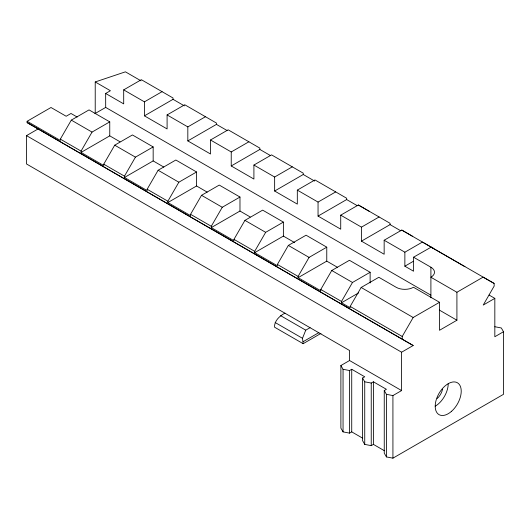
<?xml version="1.0" encoding="UTF-8"?>
<svg xmlns="http://www.w3.org/2000/svg" width="530" height="530" viewBox="0 0 530 530"><rect width="100%" height="100%" fill="white"/><g stroke="black" fill="none" stroke-linecap="round" stroke-linejoin="round"><path stroke-width="0.79" d="M413.181 345.52L38.094 128.942L26.507 135.64L26.5 163.962L349.561 350.509L349.561 360.526L401.594 390.57L401.601 352.212L413.181 345.52L27.123 122.609L27.123 121.277L50.993 107.497L66.17 116.255L70.993 113.473L77.155 117.037M95.221 113.711L95.228 81.958L125.431 71.835L141.059 80.865M120.025 141.788L109.756 135.859L109.756 121.86L89.033 109.895L71.305 120.124L60.334 139.132L60.334 140.457L27.123 121.277M163.797 167.069L153.163 160.915L153.163 146.923L132.434 134.958L114.712 145.187L103.741 164.187L103.741 165.519L81.063 152.421L81.063 151.096L92.034 132.096L109.756 121.86M250.206 216.982L239.977 211.039L239.977 197.041L219.248 185.076L201.526 195.305L190.555 214.312L190.555 215.637L167.877 202.546L167.877 201.215L178.848 182.214L196.57 171.985L196.57 185.977L207.197 192.132M283.384 222.103L265.662 232.332L254.691 251.339L254.691 252.664L283.384 236.095L283.384 222.103L262.655 210.138L244.933 220.367L233.962 239.368L233.962 240.7L211.285 227.602L211.285 226.277L222.256 207.276L239.977 197.041M370.132 282.954L370.139 272.268L349.436 260.29L331.753 270.499L320.776 289.486L320.776 290.778L298.092 277.68L298.092 276.408L309.07 257.401L326.772 247.179L306.062 235.201L288.34 245.43L277.382 264.45L277.369 265.755L254.691 252.664M337.391 267.272L326.765 261.131L326.772 247.179M400.7 230.762L390.073 224.627L390.067 223.302L358.366 204.997L340.724 215.167L340.724 229.179L318.046 216.088L318.046 202.082L297.317 190.118L297.317 204.116L274.639 191.025L274.639 177.027L253.91 165.055L253.91 179.06L231.232 165.963L231.232 151.964L210.503 139.999L210.503 153.998L187.825 140.907L187.825 126.909L167.096 114.937L167.096 128.936L144.418 115.845L144.418 101.846L123.695 89.875L123.695 103.88L105.655 93.466L110.399 90.723L95.228 81.958M412.738 236.4L401.773 230.06L384.157 240.242L384.157 254.241L361.46 241.143L361.46 227.145L340.724 215.167M494.821 326.725L501.32 327.971L503.5 331.734L494.828 336.742L494.834 298.37L483.227 305.068L494.192 286.021L494.106 283.411L431.135 247.159L413.552 257.209L413.546 271.208L404.86 266.199L404.874 252.201L422.417 242.064L433.388 248.398L401.773 230.06M430.903 297.794L430.903 267.226L413.552 257.209M370.139 272.268L352.483 282.47L341.499 301.444L341.499 302.776L350.171 307.778L350.158 306.433L361.155 287.472L378.831 277.289L396.135 287.273A12.263 7.082 0 0 0 413.479 287.273L439.536 302.292L439.509 330.289L456.92 320.226L456.913 292.269L430.903 277.243A12.269 7.082 -0.1 0 0 430.91 267.226M503.5 331.734L503.5 394.32L392.929 458.165L386.423 456.913L384.257 453.157L384.25 390.564L386.416 389.311L373.411 381.805L371.238 383.058L364.733 381.799L362.566 378.049L364.739 376.797L351.728 369.284L349.561 370.536L343.049 369.284L340.889 365.528L349.561 360.526M284.941 313.151C279.78 315.781 274.182 320.908 274.533 327.169L303.153 343.692L320.981 333.39M303.153 343.692L302.498 338.306L305.75 330.17L310.083 327.666M196.57 171.985L175.841 160.014L158.119 170.249L147.148 189.25L147.148 190.575L124.47 177.484L124.47 176.159L135.441 157.152L153.163 146.923M402.217 339.127L402.217 336.47L413.175 317.503L439.536 302.292M123.695 89.875L141.338 79.692L173.038 97.997L173.038 99.322L184.374 105.868M95.049 113.552L105.689 107.418L430.903 295.177M144.418 101.846L162.067 91.663M81.063 152.421L109.756 135.859M144.418 115.845L173.038 99.322M167.096 114.937L184.745 104.754L216.445 123.059L216.445 124.384L227.072 130.519M187.825 126.909L205.474 116.719M124.47 177.484L153.163 160.915M187.825 140.907L216.445 124.384M210.503 139.999L228.152 129.817L259.846 148.115L259.846 149.447L270.479 155.582M231.232 151.964L248.881 141.782M167.877 202.546L196.57 185.977M231.232 165.963L259.846 149.447M253.91 165.055L271.559 154.879L303.253 173.177L303.253 174.502L314.595 181.048M274.639 177.027L292.282 166.844M211.285 227.602L239.977 211.039M274.639 191.025L303.253 174.502M297.317 190.118L314.966 179.935L346.66 198.24L346.66 199.565L357.293 205.7M318.046 202.082L335.689 191.906M318.046 216.088L346.66 199.565M361.46 227.145L379.096 216.969M298.092 277.68L326.765 261.131M361.46 241.143L390.073 224.627M341.499 302.776L358.677 292.851M404.86 266.199L413.433 261.257M303.153 341.691L318.841 332.628M456.913 292.269L483.102 277.137L494.106 283.411M384.25 390.564L386.423 394.32L392.922 395.572L401.594 390.57M340.889 365.528L340.889 428.121L343.056 431.877L349.561 433.129L351.728 431.877L362.686 438.197M362.566 378.049L362.566 440.635L364.739 444.392L371.238 445.644L373.411 444.392L384.369 450.719M431.135 247.159L464.929 266.669M489.097 295.058L494.834 298.37M384.157 240.242L404.874 252.201M439.337 310.07L456.92 320.226M283.384 236.095L294.72 242.647M71.305 120.124L92.034 132.096M114.712 145.187L135.441 157.152M158.119 170.249L178.848 182.214M201.526 195.305L222.256 207.276M244.933 220.367L265.662 232.332M288.34 245.43L309.07 257.401M331.753 270.499L352.483 282.47M361.155 287.472L413.175 317.503M60.334 139.132L81.063 151.096M103.741 164.187L124.47 176.159M147.148 189.25L167.877 201.215M190.555 214.312L211.285 226.277M233.962 239.368L254.691 251.339M277.382 264.45L298.092 276.408M320.776 289.486L341.499 301.444M350.158 306.433L402.217 336.47M26.507 135.64L401.601 352.212M280.608 315.655L305.75 330.17M275.183 322.538L302.498 338.306M358.366 204.997L369.324 211.344M27.123 122.609L38.094 128.942M105.655 93.466L105.689 107.418M392.922 395.572L392.929 458.165M386.423 394.32L386.423 456.913M373.411 381.805L373.411 444.392M371.238 383.058L371.238 445.644M364.733 381.799L364.739 444.392M351.728 369.284L351.728 431.877M349.561 370.536L349.561 433.129M343.049 369.284L343.056 431.877M448.221 383.68A18.398 10.62 -60 0 1 435.209 406.212M442.537 389.225A10.732 6.194 -60 0 1 437.171 398.52M451.587 411.267A18.398 10.62 -60 0 0 457.417 382.773A18.398 10.62 -60 0 0 435.653 402.071A18.398 10.62 -60 0 0 451.587 411.267"/></g></svg>
